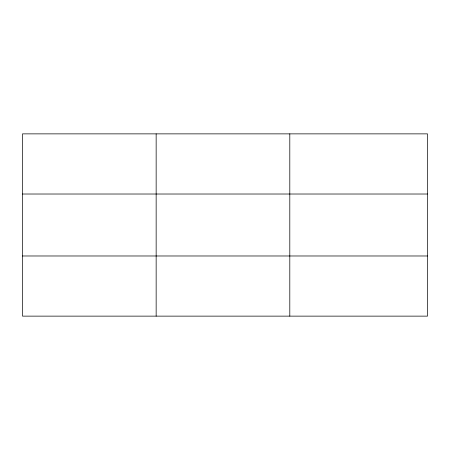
<?xml version="1.0" encoding="UTF-8"?>
<svg xmlns="http://www.w3.org/2000/svg" width="450" height="450" viewBox="0 0 450 450"><rect width="100%" height="100%" fill="white"/><g stroke="black" fill="none" stroke-linecap="round" stroke-linejoin="round"><path stroke-width="0.67" d="M156.15 133.869L156.15 316.131M289.8 133.869L289.8 316.131M427.5 194.018L427.5 133.869L22.5 133.869L22.5 316.131L427.5 316.131L427.5 194.018L22.5 194.018M22.5 255.982L427.5 255.982"/></g></svg>
